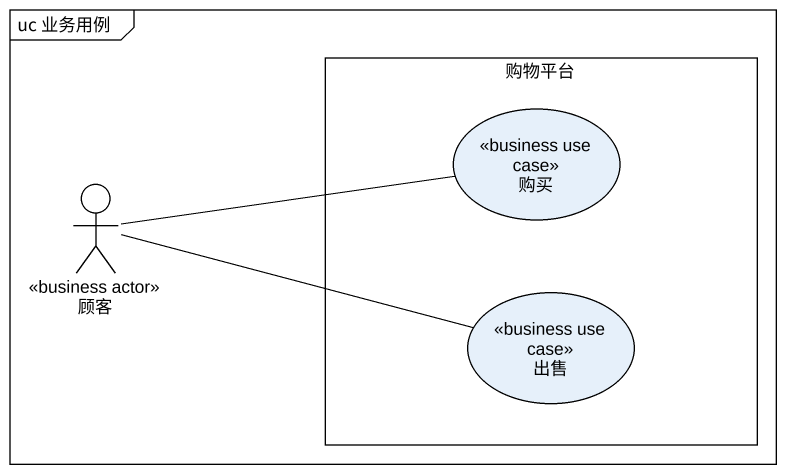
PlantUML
@startuml
mainframe uc 业务用例
rectangle 购物平台 {
  usecase 购买 <<business use case>>
  usecase 出售 <<business use case>>
}
actor 顾客 <<business actor>>
顾客 -right- 购买
顾客 -right- 出售
@enduml
